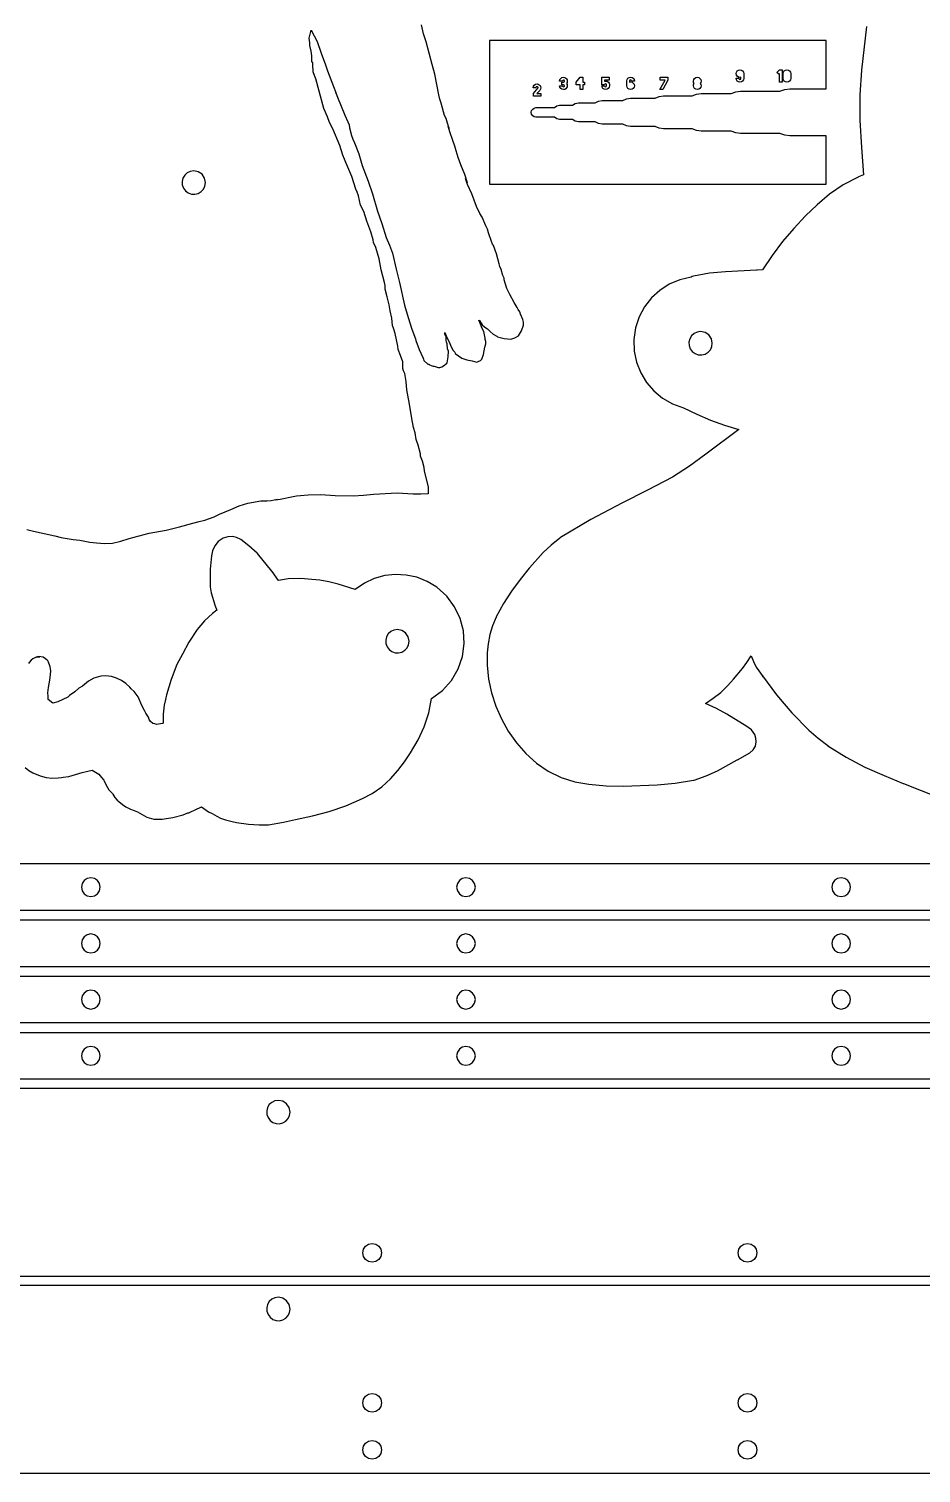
# Model space of a CAD drawing. Extents: x -104 to 747, y 152 to 800.
# Drawn here: x 368.5 to 558.8, y 151.7 to 459.8 of the extents above; entities that cross this region are included whole.
import ezdxf

# ---------------------------------------------------------------- set-up
doc = ezdxf.new("R2010")
doc.units = 0

msp = doc.modelspace()

# ---------------------------------------------------------------- linework, layer by layer
for p, q in [((428.282, 457.78), (428.714, 459.505)), ((428.714, 459.505), (429.971, 457.054)), ((452.691, 458.706), (452.269, 460.639)), ((547.08625, 460.23775), (546.041, 450.925)), ((428.409, 456.786), (428.282, 457.78)), ((428.456, 456.176), (428.409, 456.786)), ((428.7355, 455.022625), (428.456, 456.176)), ((429.971, 457.054), (430.861, 454.544)), ((453.204, 457.011), (452.691, 458.706)), ((454.504, 452.159), (453.204, 457.011)), ((466.741, 457.241), (466.741, 436.991)), ((538.491, 457.241), (466.741, 457.241)), ((538.491, 446.949), (538.491, 457.241)), ((428.88, 454.029), (428.7355, 455.022625)), ((428.878, 452.767), (428.88, 454.029)), ((430.861, 454.544), (431.79, 452.065)), ((429.038, 452.476), (428.878, 452.767)), ((429.084, 452.111), (429.038, 452.476)), ((429.173, 450.596), (429.084, 452.111)), ((429.459125, 449.841875), (429.173, 450.596)), ((429.68, 449.066), (429.459125, 449.841875)), ((431.79, 452.065), (432.189, 450.805)), ((432.189, 450.805), (433.511, 447.476)), ((455.097, 450.064), (454.504, 452.159)), ((455.484375, 447.87575), (455.097, 450.064)), ((519.326, 450.222), (519.389, 450.536)), ((519.326, 450.218), (519.326, 450.222)), ((519.389, 449.904), (519.326, 450.218)), ((519.389, 450.536), (519.562, 450.793)), ((519.562, 449.646), (519.389, 449.904)), ((519.562, 450.793), (519.82, 450.97)), ((519.82, 450.97), (520.137, 451.033)), ((520.137, 451.033), (520.447, 450.969)), ((520.137, 451.033), (520.137, 451.033)), ((520.447, 450.969), (520.705, 450.8)), ((520.705, 450.8), (520.881, 450.55)), ((520.881, 450.55), (520.948, 450.246)), ((520.948, 450.246), (520.948, 449.167)), ((528.021, 450.482), (528.536, 451.022)), ((528.441, 450.063), (528.021, 450.482)), ((528.536, 450.162), (528.441, 450.063)), ((528.536, 451.022), (529.129, 451.022)), ((528.536, 451.022), (528.536, 451.022)), ((528.536, 448.397), (528.536, 450.162)), ((529.129, 451.022), (529.129, 448.397)), ((529.337, 450.213), (529.401, 450.527)), ((529.337, 449.165), (529.337, 450.213)), ((529.401, 450.527), (529.574, 450.784)), ((529.574, 450.784), (529.831, 450.957)), ((529.831, 450.957), (530.149, 451.02)), ((530.149, 451.022), (530.459, 450.959)), ((530.149, 451.02), (530.149, 451.022)), ((530.459, 450.959), (530.717, 450.786)), ((530.717, 450.786), (530.89, 450.528)), ((530.89, 450.528), (530.953, 450.214)), ((530.953, 450.214), (530.953, 450.21)), ((530.953, 450.21), (530.953, 450.165)), ((530.953, 450.165), (530.956, 450.125)), ((530.956, 450.125), (530.956, 449.29)), ((546.041, 450.925), (545.71375, 445.65625)), ((431.422, 442.787), (429.68, 449.066)), ((433.511, 447.476), (433.981438, 446.159328)), ((455.904, 445.692), (455.484375, 447.87575)), ((476.056, 447.205), (476.12, 447.518)), ((476.649, 447.205), (476.056, 447.205)), ((476.095, 445.984), (477.054, 447.092)), ((476.12, 447.518), (476.292, 447.776)), ((476.292, 447.776), (476.553, 447.953)), ((476.553, 447.953), (476.867, 448.016)), ((476.712, 447.36), (476.649, 447.205)), ((476.867, 447.423), (476.712, 447.36)), ((477.442, 446.64), (476.856, 445.984)), ((476.867, 448.016), (477.128, 447.974)), ((476.998, 447.377), (476.867, 447.423)), ((477.079, 447.268), (476.998, 447.377)), ((477.054, 447.092), (477.086, 447.205)), ((477.086, 447.205), (477.079, 447.268)), ((477.128, 447.974), (477.354, 447.854)), ((477.354, 447.854), (477.53, 447.674)), ((477.615, 446.898), (477.442, 446.64)), ((477.53, 447.674), (477.643, 447.445)), ((477.679, 447.205), (477.615, 446.898)), ((477.643, 447.445), (477.679, 447.205)), ((481.695, 448.623), (481.759, 448.937)), ((482.288, 448.623), (481.695, 448.623)), ((481.759, 447.307), (481.695, 447.625)), ((481.695, 447.625), (482.288, 447.625)), ((481.759, 448.937), (481.931, 449.194)), ((481.931, 447.046), (481.759, 447.307)), ((481.931, 449.194), (482.188, 449.371)), ((482.188, 446.873), (481.931, 447.046)), ((482.133, 447.826), (482.133, 448.418)), ((482.133, 448.418), (482.507, 448.418)), ((482.507, 447.826), (482.133, 447.826)), ((482.188, 449.371), (482.507, 449.434)), ((482.507, 446.81), (482.188, 446.873)), ((482.351, 448.778), (482.288, 448.623)), ((482.288, 447.625), (482.351, 447.466)), ((482.507, 448.842), (482.351, 448.778)), ((482.351, 447.466), (482.507, 447.402)), ((482.507, 449.434), (482.768, 449.392)), ((482.637, 448.795), (482.507, 448.842)), ((482.507, 448.418), (482.662, 448.475)), ((482.662, 447.769), (482.507, 447.826)), ((482.507, 447.402), (482.637, 447.445)), ((482.768, 446.852), (482.507, 446.81)), ((482.715, 448.686), (482.637, 448.795)), ((482.637, 447.445), (482.715, 447.557)), ((482.662, 448.475), (482.725, 448.623)), ((482.725, 447.621), (482.662, 447.769)), ((482.725, 448.623), (482.715, 448.686)), ((482.715, 447.557), (482.725, 447.621)), ((482.768, 449.392), (482.993, 449.272)), ((482.993, 446.968), (482.768, 446.852)), ((482.993, 449.272), (483.169, 449.092)), ((483.169, 447.152), (482.993, 446.968)), ((483.268, 448.351), (483.138, 448.122)), ((483.138, 448.122), (483.268, 447.893)), ((483.169, 449.092), (483.283, 448.863)), ((483.283, 447.381), (483.169, 447.152)), ((483.318, 448.623), (483.268, 448.351)), ((483.268, 447.893), (483.318, 447.625)), ((483.283, 448.863), (483.318, 448.623)), ((483.318, 447.625), (483.283, 447.381)), ((485.209, 448.418), (486.073, 449.427)), ((485.209, 447.826), (485.209, 448.418)), ((486.073, 447.826), (485.209, 447.826)), ((486.073, 449.434), (486.665, 449.434)), ((486.073, 449.427), (486.073, 449.434)), ((486.073, 449.434), (486.073, 449.434)), ((486.073, 446.81), (486.073, 447.826)), ((486.665, 446.81), (486.073, 446.81)), ((486.665, 449.434), (486.665, 448.418)), ((486.665, 448.418), (486.983, 448.418)), ((486.983, 447.826), (486.665, 447.826)), ((486.665, 447.826), (486.665, 446.81)), ((486.983, 448.418), (486.983, 447.826)), ((490.664, 448.835), (490.665, 449.428)), ((490.669, 448.835), (490.664, 448.835)), ((490.665, 449.428), (492.242, 449.428)), ((490.669, 447.823), (490.669, 448.835)), ((491.262, 447.823), (490.669, 447.823)), ((490.733, 447.304), (490.669, 447.622)), ((490.669, 447.622), (491.262, 447.622)), ((490.905, 447.043), (490.733, 447.304)), ((491.162, 446.87), (490.905, 447.043)), ((491.48, 446.807), (491.162, 446.87)), ((492.242, 448.836), (491.262, 448.836)), ((491.262, 448.836), (491.262, 448.606)), ((491.262, 448.606), (491.367, 448.627)), ((491.325, 447.979), (491.262, 447.823)), ((491.262, 447.622), (491.325, 447.463)), ((491.48, 448.042), (491.325, 447.979)), ((491.325, 447.463), (491.48, 447.399)), ((491.367, 448.627), (491.48, 448.634)), ((491.48, 448.634), (491.822, 448.571)), ((491.649, 447.975), (491.48, 448.042)), ((491.48, 447.399), (491.642, 447.463)), ((491.794, 446.87), (491.48, 446.807)), ((491.642, 447.463), (491.712, 447.622)), ((491.712, 447.823), (491.649, 447.975)), ((491.712, 447.622), (491.712, 447.823)), ((492.052, 447.043), (491.794, 446.87)), ((491.822, 448.571), (492.077, 448.411)), ((492.228, 447.304), (492.052, 447.043)), ((492.077, 448.411), (492.235, 448.186)), ((492.292, 447.622), (492.228, 447.304)), ((492.235, 448.186), (492.292, 447.932)), ((492.242, 449.428), (492.242, 448.836)), ((492.292, 447.932), (492.292, 447.932)), ((492.292, 447.932), (492.292, 447.833)), ((492.292, 447.833), (492.292, 447.823)), ((492.292, 447.823), (492.292, 447.622)), ((495.992, 448.671), (496.059, 448.965)), ((495.992, 447.593), (495.992, 448.671)), ((496.056, 447.286), (495.992, 447.593)), ((496.232, 447.035), (496.056, 447.286)), ((496.059, 448.965), (496.235, 449.212)), ((496.493, 446.865), (496.232, 447.035)), ((496.235, 449.212), (496.496, 449.381)), ((496.807, 446.806), (496.493, 446.865)), ((496.496, 449.381), (496.807, 449.445)), ((496.59, 448.63), (496.585, 448.63)), ((496.585, 448.63), (496.585, 448.397)), ((496.585, 448.397), (496.807, 448.429)), ((496.653, 448.786), (496.59, 448.63)), ((496.808, 448.853), (496.653, 448.786)), ((496.807, 449.445), (497.121, 449.381)), ((496.807, 449.445), (496.807, 449.445)), ((496.807, 448.429), (497.121, 448.366)), ((497.121, 446.869), (496.807, 446.806)), ((496.963, 448.786), (496.808, 448.853)), ((497.026, 448.63), (496.963, 448.786)), ((497.618, 448.63), (497.026, 448.63)), ((497.121, 449.381), (497.379, 449.205)), ((497.121, 448.366), (497.379, 448.193)), ((497.379, 447.042), (497.121, 446.869)), ((497.379, 449.205), (497.555, 448.947)), ((497.379, 448.193), (497.551, 447.935)), ((497.551, 447.3), (497.379, 447.042)), ((497.551, 447.935), (497.618, 447.621)), ((497.618, 447.617), (497.551, 447.3)), ((497.555, 448.947), (497.618, 448.63)), ((497.618, 447.621), (497.618, 447.617)), ((503.069, 446.81), (504.164, 448.842)), ((503.662, 446.81), (503.069, 446.81)), ((503.09, 449.434), (504.481, 449.434)), ((503.09, 448.842), (503.09, 449.434)), ((503.09, 449.434), (503.09, 449.434)), ((504.164, 448.842), (503.09, 448.842)), ((504.76, 448.842), (503.662, 446.81)), ((504.481, 449.434), (504.516, 449.434)), ((504.516, 449.434), (504.76, 449.434)), ((504.76, 449.434), (504.76, 448.842)), ((510.213, 448.627), (510.277, 448.94)), ((510.213, 448.622), (510.213, 448.627)), ((510.263, 448.347), (510.213, 448.622)), ((510.213, 447.62), (510.263, 447.892)), ((510.213, 447.616), (510.213, 447.62)), ((510.277, 447.302), (510.213, 447.616)), ((510.397, 448.122), (510.263, 448.347)), ((510.263, 447.892), (510.397, 448.122)), ((510.277, 448.94), (510.453, 449.198)), ((510.453, 447.045), (510.277, 447.302)), ((510.453, 449.198), (510.711, 449.371)), ((510.711, 446.871), (510.453, 447.045)), ((510.711, 449.371), (511.024, 449.434)), ((511.024, 446.808), (510.711, 446.871)), ((511.024, 449.434), (511.339, 449.371)), ((511.339, 446.871), (511.024, 446.808)), ((511.339, 449.371), (511.596, 449.198)), ((511.596, 447.045), (511.339, 446.871)), ((511.596, 449.198), (511.769, 448.94)), ((511.769, 447.302), (511.596, 447.045)), ((511.787, 448.347), (511.653, 448.122)), ((511.653, 448.122), (511.787, 447.892)), ((511.769, 448.94), (511.836, 448.627)), ((511.836, 447.616), (511.769, 447.302)), ((511.836, 448.622), (511.787, 448.347)), ((511.787, 447.892), (511.836, 447.62)), ((511.836, 448.627), (511.836, 448.622)), ((511.836, 447.62), (511.836, 447.616)), ((519.389, 448.891), (519.326, 449.209)), ((519.326, 449.209), (519.918, 449.209)), ((519.562, 448.63), (519.389, 448.891)), ((519.82, 449.474), (519.562, 449.646)), ((519.82, 448.457), (519.562, 448.63)), ((520.137, 449.41), (519.82, 449.474)), ((520.137, 448.394), (519.82, 448.457)), ((519.918, 449.209), (519.982, 449.05)), ((519.982, 449.05), (520.137, 448.986)), ((520.355, 449.441), (520.137, 449.41)), ((520.137, 448.986), (520.292, 449.05)), ((520.447, 448.457), (520.137, 448.394)), ((520.292, 449.05), (520.355, 449.209)), ((520.355, 449.209), (520.355, 449.441)), ((520.705, 448.627), (520.447, 448.457)), ((520.881, 448.874), (520.705, 448.627)), ((520.948, 449.167), (520.881, 448.874)), ((529.129, 448.397), (528.536, 448.397)), ((528.619, 446.449), (529.671875, 446.820875)), ((529.401, 448.876), (529.337, 449.165)), ((529.577, 448.629), (529.401, 448.876)), ((529.838, 448.459), (529.577, 448.629)), ((529.671875, 446.820875), (530.781, 446.949)), ((530.149, 448.396), (529.838, 448.459)), ((530.459, 448.459), (530.149, 448.396)), ((530.717, 448.632), (530.459, 448.459)), ((530.89, 448.886), (530.717, 448.632)), ((530.781, 446.949), (538.491, 446.949)), ((530.953, 449.2), (530.89, 448.886)), ((530.956, 449.29), (530.953, 449.25)), ((530.953, 449.25), (530.953, 449.209)), ((530.953, 449.209), (530.953, 449.204)), ((530.953, 449.204), (530.956, 449.2)), ((530.956, 449.2), (530.953, 449.2)), ((433.98575, 446.064125), (433.951437, 446.094359)), ((433.951437, 446.094359), (434.306, 445.154)), ((433.981438, 446.159328), (433.98575, 446.064125)), ((434.306, 445.154), (435.868, 441.381)), ((456.182, 444.769), (455.904, 445.692)), ((456.448, 443.929), (456.182, 444.769)), ((457.165, 441.301), (456.448, 443.929)), ((476.095, 445.391), (476.095, 445.984)), ((477.671, 445.391), (476.095, 445.391)), ((476.856, 445.984), (477.671, 445.984)), ((477.671, 445.984), (477.671, 445.391)), ((484.411, 443.449), (485.022625, 443.81875)), ((485.022625, 443.81875), (485.725, 443.95)), ((485.725, 443.95), (489.259, 443.95)), ((489.259, 443.95), (489.9665, 444.32025)), ((489.9665, 444.32025), (490.755, 444.449)), ((490.755, 444.449), (495.14, 444.449)), ((495.14, 444.449), (495.92575, 444.81975)), ((495.92575, 444.81975), (496.785, 444.949)), ((496.785, 444.949), (502.032, 444.949)), ((502.032, 444.949), (502.88925, 445.319375)), ((502.88925, 445.319375), (503.814, 445.449)), ((503.814, 445.449), (509.923, 445.449)), ((509.923, 445.449), (510.852, 445.8205)), ((510.852, 445.8205), (511.844, 445.949)), ((511.844, 445.949), (518.283, 445.949)), ((518.283, 445.949), (519.224375, 446.308125)), ((519.224375, 446.308125), (520.222, 446.449)), ((520.222, 446.449), (528.619, 446.449)), ((545.71375, 445.65625), (545.724, 440.311)), ((432.219, 441.006), (431.422, 442.787)), ((432.606, 439.813), (432.219, 441.006)), ((435.868, 441.381), (436.546, 439.953)), ((457.476125, 440.615), (457.165, 441.301)), ((457.791, 439.647), (457.476125, 440.615)), ((475.647, 441.949), (475.725625, 442.338125)), ((475.725625, 441.559875), (475.647, 441.949)), ((475.725625, 442.338125), (475.94, 442.656)), ((475.94, 441.242), (475.725625, 441.559875)), ((475.94, 442.656), (476.257875, 442.870375)), ((476.257875, 441.027625), (475.94, 441.242)), ((476.257875, 442.870375), (476.647, 442.949)), ((476.647, 440.949), (476.257875, 441.027625)), ((476.647, 442.949), (480.593, 442.949)), ((480.595, 440.949), (476.647, 440.949)), ((480.593, 442.949), (481.08175, 443.312625)), ((481.08275, 440.58625), (480.595, 440.949)), ((481.08175, 443.312625), (481.695, 443.449)), ((481.695, 440.45), (481.08275, 440.58625)), ((481.695, 443.449), (484.411, 443.449)), ((433.305, 438.433), (432.606, 439.813)), ((434.831, 434.909), (433.305, 438.433)), ((436.546, 439.953), (436.786625, 439.28125)), ((436.786625, 439.28125), (436.869, 438.65)), ((436.869, 438.65), (437.314, 437.027)), ((458.118344, 438.471453), (457.791, 439.647)), ((458.293, 437.807), (457.919531, 438.999984)), ((457.919531, 438.999984), (458.01125, 438.738625)), ((458.01125, 438.738625), (458.118344, 438.471453)), ((458.887, 435.975), (458.293, 437.807)), ((484.411, 440.45), (481.695, 440.45)), ((485.022625, 440.08075), (484.411, 440.45)), ((485.725, 439.95), (485.022625, 440.08075)), ((489.259, 439.95), (485.725, 439.95)), ((489.9665, 439.5785), (489.259, 439.95)), ((490.755, 439.45), (489.9665, 439.5785)), ((495.14, 439.45), (490.755, 439.45)), ((495.92575, 439.07925), (495.14, 439.45)), ((496.785, 438.95), (495.92575, 439.07925)), ((502.032, 438.95), (496.785, 438.95)), ((502.88925, 438.58), (502.032, 438.95)), ((503.814, 438.45), (502.88925, 438.58)), ((509.923, 438.45), (503.814, 438.45)), ((510.852, 438.07925), (509.923, 438.45)), ((511.844, 437.95), (510.852, 438.07925)), ((518.282, 437.95), (511.844, 437.95)), ((519.223875, 437.5905), (518.282, 437.95)), ((520.222, 437.45), (519.223875, 437.5905)), ((528.619, 437.45), (520.222, 437.45)), ((529.671875, 437.078), (528.619, 437.45)), ((545.724, 440.311), (545.724, 440.307)), ((545.724, 440.307), (546.03975, 434.429875)), ((435.443, 432.829), (434.831, 434.909)), ((437.314, 437.027), (437.606875, 436.246)), ((437.606875, 436.246), (437.983, 435.468)), ((437.983, 435.468), (438.867625, 433.068625)), ((459.378, 434.725), (458.887, 435.975)), ((459.596, 433.741), (459.378, 434.725)), ((466.741, 436.991), (466.741, 426.657)), ((530.781, 436.949), (529.671875, 437.078)), ((530.787, 436.949), (530.781, 436.949)), ((538.491, 436.949), (530.787, 436.949)), ((538.491, 426.657), (538.491, 436.949)), ((546.03975, 434.429875), (546.495, 428.6)), ((435.837, 431.98), (435.443, 432.829)), ((436.09, 431.224), (435.837, 431.98)), ((438.867625, 433.068625), (439.612, 430.625)), ((460.073, 432.295), (459.596, 433.741)), ((460.634, 430.761), (460.073, 432.295)), ((401.753875, 428.564125), (401.372, 427.929)), ((402.2925, 429.05075), (401.753875, 428.564125)), ((402.948125, 429.36225), (402.2925, 429.05075)), ((403.681, 429.472), (402.948125, 429.36225)), ((404.63775, 429.281875), (403.681, 429.472)), ((405.449, 428.74), (404.63775, 429.281875)), ((405.990875, 427.92875), (405.449, 428.74)), ((437.367, 428.275), (436.09, 431.224)), ((438.244, 425.586), (437.367, 428.275)), ((439.612, 430.625), (440.876, 427.251)), ((461.503, 428.696), (460.634, 430.761)), ((462.049531, 426.942281), (461.503, 428.696)), ((545.332, 428.152), (542.131125, 426.470312)), ((545.377, 428.173), (545.332, 428.152)), ((546.495, 428.6), (545.377, 428.173)), ((401.372, 427.929), (401.192875, 427.209734)), ((401.192875, 427.209734), (401.22975, 426.484375)), ((401.22975, 426.484375), (401.47325, 425.800078)), ((401.47325, 425.800078), (401.914, 425.204)), ((401.914, 425.204), (402.509922, 424.763406)), ((405.273125, 425.044453), (405.75975, 425.583125)), ((405.75975, 425.583125), (406.07125, 426.238984)), ((406.181, 426.972), (405.990875, 427.92875)), ((406.07125, 426.238984), (406.181, 426.972)), ((438.449734, 425.089313), (438.244, 425.586)), ((438.454375, 425.17575), (438.449734, 425.089313)), ((438.775, 424.137), (438.454375, 425.17575)), ((440.876, 427.251), (441.772, 424.577)), ((462.038, 426.573), (461.616344, 427.874469)), ((461.616344, 427.874469), (461.85375, 427.333)), ((461.85375, 427.333), (462.000637, 426.994191)), ((462.000637, 426.994191), (462.049531, 426.942281)), ((462.981, 424.536), (462.038, 426.573)), ((466.741, 426.657), (538.491, 426.657)), ((542.131125, 426.470312), (539.2205, 424.4665)), ((402.509922, 424.763406), (403.193875, 424.52025)), ((403.193875, 424.52025), (403.918891, 424.483719)), ((403.918891, 424.483719), (404.638, 424.663)), ((404.638, 424.663), (405.273125, 425.044453)), ((439.267, 422.165), (438.775, 424.137)), ((439.969, 420.801), (439.267, 422.165)), ((441.772, 424.577), (442.831, 420.89)), ((463.967, 421.839), (462.981, 424.536)), ((536.560375, 422.240687), (534.111, 419.893)), ((539.2205, 424.4665), (536.560375, 422.240687)), ((440.565, 418.756), (439.969, 420.801)), ((442.831, 420.89), (443.803, 418.26)), ((464.661, 420.377), (463.967, 421.839)), ((465.149, 419.587), (464.661, 420.377)), ((465.943, 417.74), (465.149, 419.587)), ((534.1, 419.882), (531.587984, 417.194719)), ((534.111, 419.893), (534.1, 419.882)), ((441.455, 416.493), (440.565, 418.756)), ((441.912, 414.786), (441.455, 416.493)), ((443.803, 418.26), (444.728, 415.239)), ((466.309, 417.024), (465.943, 417.74)), ((466.51, 416.288), (466.309, 417.024)), ((467.172, 414.386), (466.51, 416.288)), ((531.587984, 417.194719), (529.210125, 414.37975)), ((442.015, 414.204), (441.912, 414.786)), ((442.5, 413.119), (442.015, 414.204)), ((443.213, 410.687), (442.5, 413.119)), ((444.728, 415.239), (445.4125, 413.59925)), ((445.4125, 413.59925), (446.052, 411.943)), ((467.388, 413.861), (467.172, 414.386)), ((467.584, 413.552), (467.388, 413.861)), ((468.216, 411.75), (467.584, 413.552)), ((529.210125, 414.37975), (526.988453, 411.434656)), ((443.662, 408.375), (443.213, 410.687)), ((446.052, 411.943), (446.82, 408.524)), ((468.827, 409.654), (468.216, 411.75)), ((526.988453, 411.434656), (524.945, 408.357)), ((444.372, 405.632), (443.662, 408.375)), ((446.82, 408.524), (447.575, 405.664)), ((468.947, 409.055), (468.827, 409.654)), ((469.212, 408.445), (468.947, 409.055)), ((469.572, 407.156), (469.212, 408.445)), ((469.857, 406.577), (469.572, 407.156)), ((509.735, 406.827), (507.295996, 406.259174)), ((509.941, 406.92), (509.735, 406.827)), ((510.216, 407.002), (509.941, 406.92)), ((513.673906, 407.634672), (510.216, 407.002)), ((517.08175, 407.970625), (513.673906, 407.634672)), ((523.658, 408.271), (517.08175, 407.970625)), ((523.787, 408.274), (523.658, 408.271)), ((524.945, 408.357), (523.787, 408.274)), ((444.46575, 404.987625), (444.372, 405.632)), ((444.525, 404.26), (444.46575, 404.987625)), ((444.91975, 402.58825), (444.525, 404.26)), ((447.575, 405.664), (448.621, 400.813)), ((469.888, 406.247), (469.857, 406.577)), ((470.426, 404.403), (469.888, 406.247)), ((471.078, 403.108), (470.426, 404.403)), ((503.015832, 403.98685), (501.24775, 402.361875)), ((505.044094, 405.299203), (503.015832, 403.98685)), ((507.295996, 406.259174), (505.044094, 405.299203)), ((445.373, 400.933), (444.91975, 402.58825)), ((445.551, 399.641), (445.373, 400.933)), ((448.621, 400.813), (449.394, 398.198)), ((472.024, 401.365), (471.078, 403.108)), ((472.658, 400.318), (472.024, 401.365)), ((499.776387, 400.464041), (498.638281, 398.333109)), ((501.24775, 402.361875), (499.776387, 400.464041)), ((445.906, 398.024), (445.551, 399.641)), ((446.086, 396.518), (445.906, 398.024)), ((449.394, 398.198), (450.158, 395.714)), ((464.642, 397.137), (464.429, 397.652)), ((464.429, 397.652), (464.616, 397.533)), ((464.616, 397.533), (465.205, 396.62)), ((472.828, 399.912), (472.658, 400.318)), ((473.174, 399.411), (472.828, 399.912)), ((473.357, 398.922), (473.174, 399.411)), ((473.851875, 397.790125), (473.357, 398.922)), ((473.985172, 397.210734), (473.851875, 397.790125)), ((498.638281, 398.333109), (497.869973, 396.008842)), ((446.372, 395.693), (446.086, 396.518)), ((446.615, 394.789), (446.372, 395.693)), ((447.218, 392.088), (446.615, 394.789)), ((450.158, 395.714), (450.973, 393.669)), ((457.225, 394.667), (457.195, 395.013)), ((457.195, 395.013), (457.24, 394.878)), ((457.381875, 394.44675), (457.225, 394.667)), ((457.24, 394.878), (457.45875, 394.483625)), ((457.463, 394.189), (457.381875, 394.44675)), ((457.45875, 394.483625), (457.598, 394.048)), ((465.183, 395.818), (464.642, 397.137)), ((465.538, 395.201), (465.183, 395.818)), ((465.205, 396.62), (465.739125, 396.148875)), ((465.732, 394.121), (465.538, 395.201)), ((465.739125, 396.148875), (466.343, 395.749)), ((466.343, 395.749), (466.901375, 395.20325)), ((466.901375, 395.20325), (467.522, 394.677)), ((467.522, 394.677), (468.272, 394.229)), ((472.13275, 393.843625), (472.887, 394.281)), ((472.887, 394.281), (473.533625, 395.36125)), ((473.533625, 395.36125), (473.95, 396.581)), ((473.95, 396.581), (473.985172, 397.210734)), ((497.869973, 396.008842), (497.508, 393.531)), ((509.814891, 394.304125), (509.433, 393.669)), ((510.353625, 394.79075), (509.814891, 394.304125)), ((511.009547, 395.10225), (510.353625, 394.79075)), ((511.743, 395.212), (511.009547, 395.10225)), ((512.699625, 395.021875), (511.743, 395.212)), ((513.51, 394.48), (512.699625, 395.021875)), ((514.052375, 393.66875), (513.51, 394.48)), ((447.276, 391.395), (447.218, 392.088)), ((447.757, 390.073), (447.276, 391.395)), ((450.973, 393.669), (451.036, 393.288)), ((451.036, 393.288), (451.742, 391.3685)), ((451.742, 391.3685), (452.598, 389.515)), ((457.495, 393.383), (457.463, 394.189)), ((457.553625, 392.951375), (457.495, 393.383)), ((457.688, 392.549), (457.553625, 392.951375)), ((457.598, 394.048), (458.201, 392.839)), ((457.758, 391.527), (457.688, 392.549)), ((457.975, 391.003), (457.758, 391.527)), ((458.201, 392.839), (458.473, 392.081)), ((458.473, 392.081), (458.972, 391.175)), ((465.449, 390.287), (465.712, 391.875)), ((465.712, 391.875), (465.93, 392.614)), ((465.833, 393.769), (465.732, 394.121)), ((465.813, 393.491), (465.833, 393.769)), ((465.9255, 393.1095), (465.813, 393.491)), ((465.93, 392.614), (465.9255, 393.1095)), ((468.272, 394.229), (468.423, 394.053)), ((468.423, 394.053), (469.83475, 393.6925)), ((469.83475, 393.6925), (471.287, 393.596)), ((471.287, 393.596), (472.13275, 393.843625)), ((497.508, 393.531), (497.588436, 391.034627)), ((509.433, 393.669), (509.253875, 392.949734)), ((509.253875, 392.949734), (509.29075, 392.224375)), ((509.29075, 392.224375), (509.53425, 391.540078)), ((509.53425, 391.540078), (509.975, 390.944)), ((513.334281, 390.784031), (513.82125, 391.323)), ((513.82125, 391.323), (514.133094, 391.978969)), ((514.243, 392.712), (514.052375, 393.66875)), ((514.133094, 391.978969), (514.243, 392.712)), ((448.247, 388.748), (447.757, 390.073)), ((448.253, 387.353), (448.247, 388.748)), ((452.598, 389.515), (452.674, 389.312)), ((452.674, 389.312), (452.745, 389.028)), ((452.745, 389.028), (453.616, 388.242)), ((453.616, 388.242), (453.814, 388.21)), ((453.814, 388.21), (453.934, 388.103)), ((457.175, 388.06), (457.701, 388.53)), ((457.701, 388.53), (457.93775, 389.77325)), ((457.93775, 389.77325), (457.975, 391.003)), ((458.972, 391.175), (459.31, 390.822)), ((459.31, 390.822), (459.432, 390.501)), ((459.432, 390.501), (460.126, 390.024)), ((460.126, 390.024), (460.854, 389.511)), ((460.854, 389.511), (461.92025, 389.181875)), ((461.92025, 389.181875), (463.018, 388.957)), ((463.018, 388.957), (464.019, 388.687)), ((464.019, 388.687), (464.353, 388.777)), ((464.353, 388.777), (464.816469, 388.990297)), ((464.816469, 388.990297), (465.13125, 389.338875)), ((465.13125, 389.338875), (465.449, 390.287)), ((497.588436, 391.034627), (498.087734, 388.644391)), ((498.087734, 388.644391), (498.974385, 386.403615)), ((509.975, 390.944), (510.570922, 390.50325)), ((510.570922, 390.50325), (511.254875, 390.25975)), ((511.254875, 390.25975), (511.979891, 390.222875)), ((511.979891, 390.222875), (512.699, 390.402)), ((512.699, 390.402), (513.334281, 390.784031)), ((448.43275, 386.808125), (448.253, 387.353)), ((448.665, 386.273), (448.43275, 386.808125)), ((448.962625, 384.546625), (448.665, 386.273)), ((453.934, 388.103), (454.517, 387.863)), ((454.517, 387.863), (454.717, 387.848)), ((454.717, 387.848), (454.951, 387.814)), ((454.951, 387.814), (455.762125, 387.541125)), ((455.762125, 387.541125), (456.123953, 387.524734)), ((456.123953, 387.524734), (456.565, 387.695)), ((456.565, 387.695), (457.175, 388.06)), ((498.974385, 386.403615), (500.216875, 384.355625)), ((449.138, 382.794), (448.962625, 384.546625)), ((449.674, 379.687), (449.138, 382.794)), ((500.216875, 384.355625), (501.783693, 382.543744)), ((501.783693, 382.543744), (503.643328, 381.011297)), ((450.143, 376.651), (449.674, 379.687)), ((503.643328, 381.011297), (505.764268, 379.801607)), ((505.764268, 379.801607), (508.115, 378.958)), ((508.115, 378.958), (510.949531, 377.565422)), ((450.566, 374.734), (450.143, 376.651)), ((510.949531, 377.565422), (513.85625, 376.319375)), ((513.85625, 376.319375), (516.830094, 375.229891)), ((450.903, 373.626), (450.566, 374.734)), ((451.124, 372.167), (450.903, 373.626)), ((519.866, 374.307), (512.857625, 369.032125)), ((516.830094, 375.229891), (519.866, 374.307)), ((451.546, 370.971), (451.124, 372.167)), ((451.991, 369.101), (451.546, 370.971)), ((452.047, 368.622), (451.991, 369.101)), ((452.44, 367.526), (452.047, 368.622)), ((452.799, 366.22), (452.44, 367.526)), ((512.857625, 369.032125), (509.349641, 366.511734)), ((452.905, 365.442), (452.799, 366.22)), ((453.524, 362.952), (452.905, 365.442)), ((505.784, 364.154), (500.426125, 361.38425)), ((509.349641, 366.511734), (505.784, 364.154)), ((426.475, 360.208), (428.055, 360.387)), ((428.055, 360.387), (430.793, 360.431)), ((430.793, 360.431), (433.858, 360.237)), ((439.84625, 360.322875), (441.99, 360.54)), ((441.99, 360.54), (447.041, 360.823)), ((447.041, 360.823), (450.452, 360.621)), ((450.452, 360.621), (452.109, 360.597)), ((452.109, 360.597), (453.662, 360.647)), ((453.762, 361.983), (453.524, 362.952)), ((453.662, 360.647), (453.751, 360.623)), ((453.751, 360.623), (453.762, 360.999)), ((453.762, 360.999), (453.762, 361.983)), ((500.426125, 361.38425), (494.925, 358.613)), ((411.568, 357.257), (413.37, 358.01)), ((413.37, 358.01), (415.238, 358.577)), ((415.238, 358.577), (418.007, 359.062)), ((418.007, 359.062), (419.231, 359.103)), ((419.231, 359.103), (420.16425, 359.172125)), ((420.16425, 359.172125), (420.814, 359.314)), ((420.814, 359.314), (421.511906, 359.396703)), ((421.180469, 359.300359), (422.082, 359.45)), ((421.31225, 359.337375), (421.180469, 359.300359)), ((421.511906, 359.396703), (421.31225, 359.337375)), ((422.082, 359.45), (424.856, 360)), ((424.856, 360), (425.616, 360.173)), ((425.616, 360.173), (426.475, 360.208)), ((433.858, 360.237), (437.698, 360.168)), ((437.698, 360.168), (439.84625, 360.322875)), ((494.925, 358.613), (488.318875, 355.08525)), ((400.63, 353.5425), (403.46, 354.313)), ((403.46, 354.313), (404.817, 354.672)), ((404.817, 354.672), (406.058, 354.941)), ((406.058, 354.941), (408.024, 355.649)), ((408.024, 355.649), (409.182, 356.285)), ((409.182, 356.285), (411.568, 357.257)), ((488.318875, 355.08525), (481.859, 351.259)), ((368.098, 352.985), (369.495, 352.653)), ((369.495, 352.653), (374.049, 351.644)), ((374.049, 351.644), (375.391, 351.299)), ((375.391, 351.299), (378, 350.844)), ((389.936, 351.079), (394.21, 352.207)), ((394.21, 352.207), (397.776, 352.862)), ((397.776, 352.862), (400.63, 353.5425)), ((410.975531, 351.450688), (409.972, 351.111)), ((411.9365, 351.49075), (410.975531, 351.450688)), ((412.822469, 351.290437), (411.9365, 351.49075)), ((413.601, 350.909), (412.822469, 351.290437)), ((481.722, 351.167), (479.861656, 349.665094)), ((481.859, 351.259), (481.722, 351.167)), ((378, 350.844), (379.375, 350.71)), ((379.375, 350.71), (381.511, 350.273)), ((381.511, 350.273), (382.961, 350.166)), ((382.961, 350.166), (384.651125, 350.009125)), ((384.651125, 350.009125), (386.342, 350.048)), ((386.342, 350.048), (388.154, 350.497875)), ((388.154, 350.497875), (389.936, 351.079)), ((407.652672, 348.456703), (407.433, 347.334)), ((408.141875, 349.507875), (407.652672, 348.456703)), ((408.911391, 350.416359), (408.141875, 349.507875)), ((409.972, 351.111), (408.911391, 350.416359)), ((413.687, 350.852), (413.601, 350.909)), ((415.45625, 349.5285), (413.687, 350.852)), ((417.176, 347.926), (415.45625, 349.5285)), ((478.19575, 348.06325), (475.25, 344.793)), ((479.861656, 349.665094), (478.19575, 348.06325)), ((407.433, 347.334), (407.20475, 344.520125)), ((417.251, 347.842), (417.176, 347.926)), ((420.346, 344.121), (417.251, 347.842)), ((407.20475, 344.520125), (407.164, 341.857)), ((420.424, 344.019), (420.346, 344.121)), ((421.775, 342.109), (420.424, 344.019)), ((423.826, 342.451), (421.775, 342.109)), ((426.50375, 342.50225), (423.826, 342.451)), ((428.832, 342.312), (426.50375, 342.50225)), ((430.554, 342.174), (428.832, 342.312)), ((432.505844, 341.830547), (430.554, 342.174)), ((442.177469, 342.515453), (440.05498, 341.527033)), ((444.405285, 343.136865), (442.177469, 342.515453)), ((446.69125, 343.389875), (444.405285, 343.136865)), ((448.988184, 343.273088), (446.69125, 343.389875)), ((451.248906, 342.785109), (448.988184, 343.273088)), ((453.426238, 341.924545), (451.248906, 342.785109)), ((455.473, 340.69), (453.426238, 341.924545)), ((473.263234, 342.347078), (471.403625, 339.819125)), ((475.227, 344.766), (473.263234, 342.347078)), ((475.25, 344.793), (475.227, 344.766)), ((407.164, 341.857), (407.207875, 340.7285)), ((407.207875, 340.7285), (407.41, 339.51)), ((407.41, 339.51), (408.184, 336.894)), ((434.44025, 341.345625), (432.505844, 341.830547)), ((438.085, 340.173), (434.44025, 341.345625)), ((440.05498, 341.527033), (438.085, 340.173)), ((457.628021, 338.766801), (455.473, 340.69)), ((471.403625, 339.819125), (469.688203, 337.169859)), ((408.573, 335.796), (407.653, 335.08)), ((408.184, 336.894), (408.189, 336.879)), ((408.189, 336.879), (408.573, 335.796)), ((459.305609, 336.521594), (457.628021, 338.766801)), ((460.493049, 334.034465), (459.305609, 336.521594)), ((469.688203, 337.169859), (468.157, 334.387)), ((405.9785, 333.4935), (404.382, 331.643)), ((407.653, 335.08), (405.9785, 333.4935)), ((461.177625, 331.3855), (460.493049, 334.034465)), ((468.122, 334.315), (467.380313, 332.464922)), ((468.157, 334.387), (468.122, 334.315)), ((404.382, 331.643), (402.663125, 328.986125)), ((444.785, 330.107), (444.605875, 329.387313)), ((445.166891, 330.742125), (444.785, 330.107)), ((445.705625, 331.22875), (445.166891, 330.742125)), ((446.361547, 331.54025), (445.705625, 331.22875)), ((447.095, 331.65), (446.361547, 331.54025)), ((448.05125, 331.4595), (447.095, 331.65)), ((448.862, 330.918), (448.05125, 331.4595)), ((449.404375, 330.10675), (448.862, 330.918)), ((449.595, 329.15), (449.404375, 330.10675)), ((461.346623, 328.654785), (461.177625, 331.3855)), ((466.819, 330.564875), (466.436187, 328.629391)), ((467.380313, 332.464922), (466.819, 330.564875)), ((402.663125, 328.986125), (401.281, 326.426)), ((444.605875, 329.387313), (444.64275, 328.662)), ((444.64275, 328.662), (444.88625, 327.977938)), ((444.88625, 327.977938), (445.327, 327.382)), ((445.327, 327.382), (445.922922, 326.94125)), ((445.922922, 326.94125), (446.606875, 326.69775)), ((446.606875, 326.69775), (447.331891, 326.660875)), ((447.331891, 326.660875), (448.051, 326.84)), ((448.051, 326.84), (448.686281, 327.222031)), ((448.686281, 327.222031), (449.17325, 327.761)), ((449.17325, 327.761), (449.485094, 328.416969)), ((449.485094, 328.416969), (449.595, 329.15)), ((460.987328, 325.922406), (461.346623, 328.654785)), ((466.23, 326.673), (466.226, 324.057)), ((466.436187, 328.629391), (466.23, 326.673)), ((368.586, 324.634), (368.447125, 324.39425)), ((368.989, 325.1), (368.586, 324.634)), ((369.38, 325.431), (368.989, 325.1)), ((369.532, 325.499), (369.38, 325.431)), ((370.075125, 325.761), (369.532, 325.499)), ((370.631, 325.876), (370.075125, 325.761)), ((370.542, 325.806), (370.094, 325.741)), ((370.094, 325.741), (370.095, 325.74)), ((370.095, 325.74), (370.839, 325.802)), ((370.845, 325.802), (370.542, 325.806)), ((371.566375, 325.72775), (370.631, 325.876)), ((370.839, 325.802), (370.845, 325.802)), ((372.078, 325.425), (371.566375, 325.72775)), ((372.54725, 324.985625), (372.078, 325.425)), ((372.742, 324.655), (372.54725, 324.985625)), ((373, 323.88), (372.742, 324.655)), ((373.083, 323.66), (373, 323.88)), ((373.19725, 322.8045), (373.083, 323.66)), ((400.089, 324.156), (398.83175, 320.959375)), ((401.281, 326.426), (400.089, 324.156)), ((460.087025, 323.268449), (460.987328, 325.922406)), ((466.226, 324.057), (466.226, 324.054)), ((466.226, 324.054), (466.540633, 321.084967)), ((520.67975, 323.3455), (521.633563, 324.631781)), ((521.633563, 324.631781), (522.509, 326.051)), ((522.509, 326.051), (522.989203, 324.803844)), ((522.989203, 324.803844), (523.595875, 323.642)), ((523.595875, 323.642), (525.081, 321.581)), ((372.723, 319.27), (373.000375, 320.87125)), ((373.000375, 320.87125), (373.139, 322.066)), ((373.139, 322.066), (373.19725, 322.8045)), ((381.26925, 320.64975), (379.94, 319.58)), ((382.371688, 321.272), (381.26925, 320.64975)), ((383.845, 321.709), (382.371688, 321.272)), ((384.901, 321.755), (383.845, 321.709)), ((386.126641, 321.615766), (384.901, 321.755)), ((387.243625, 321.292875), (386.126641, 321.615766)), ((388.268547, 320.804797), (387.243625, 321.292875)), ((389.218, 320.17), (388.268547, 320.804797)), ((398.83175, 320.959375), (397.894, 317.729)), ((456.71325, 318.63975), (458.633, 320.773)), ((458.633, 320.773), (460.087025, 323.268449)), ((466.540633, 321.084967), (467.159625, 318.164109)), ((517.506109, 319.60575), (518.835, 321.141)), ((518.78, 321.072), (520.67975, 323.3455)), ((518.835, 321.141), (518.78, 321.072)), ((524.954, 321.742), (527.956, 317.731766)), ((525.081, 321.581), (524.954, 321.742)), ((372.537, 318.115), (372.723, 319.27)), ((372.632, 317.442), (372.537, 318.115)), ((372.673, 316.715), (372.632, 317.442)), ((377.207, 317.574), (376.816, 317.243)), ((378.312, 318.37), (377.207, 317.574)), ((379.202, 319.117), (378.312, 318.37)), ((379.94, 319.58), (379.202, 319.117)), ((390.063625, 319.3755), (389.218, 320.17)), ((390.373, 318.977), (390.063625, 319.3755)), ((390.952, 318.4555), (390.373, 318.977)), ((391.819, 317.277), (390.952, 318.4555)), ((392.607, 315.477), (391.819, 317.277)), ((397.894, 317.729), (397.641, 316.734)), ((454.405, 316.934), (456.71325, 318.63975)), ((467.159625, 318.164109), (468.073742, 315.318041)), ((514.449328, 316.995375), (516.036125, 318.22725)), ((516.036125, 318.22725), (517.506109, 319.60575)), ((527.956, 317.731766), (531.2265, 313.847625)), ((373.64, 315.929), (372.673, 316.715)), ((374.688, 316.25), (373.64, 315.929)), ((376.816, 317.243), (374.688, 316.25)), ((393.214, 314.357), (392.607, 315.477)), ((393.487, 313.806), (393.214, 314.357)), ((397.358, 315.501), (397.166875, 313.579375)), ((397.641, 316.734), (397.358, 315.501)), ((453.767156, 313.855453), (454.405, 316.934)), ((468.073742, 315.318041), (469.27375, 312.573375)), ((512.77, 315.9), (514.449328, 316.995375)), ((515.118016, 314.804016), (512.77, 315.9)), ((517.358125, 313.585875), (515.118016, 314.804016)), ((394.019, 312.94), (393.487, 313.806)), ((394.174, 312.469), (394.019, 312.94)), ((394.491, 312.062), (394.174, 312.469)), ((394.936, 311.634), (394.491, 312.062)), ((394.937125, 311.633), (394.936, 311.634)), ((395.359, 311.551), (394.937125, 311.633)), ((395.713, 311.421), (395.359, 311.551)), ((397.03, 311.62), (395.713, 311.421)), ((397.14, 311.654), (397.03, 311.62)), ((397.166875, 313.579375), (397.14, 311.654)), ((452.79125, 310.914625), (453.767156, 313.855453)), ((469.27375, 312.573375), (470.750414, 309.956725)), ((521.572, 310.953), (517.358125, 313.585875)), ((531.2265, 313.847625), (534.83825, 310.195422)), ((449.925, 305.37), (451.502219, 308.092484)), ((451.502219, 308.092484), (452.79125, 310.914625)), ((470.750414, 309.956725), (472.4945, 307.494703)), ((522.60325, 310.226375), (521.572, 310.953)), ((523.285, 309.229), (522.60325, 310.226375)), ((523.518953, 308.492344), (523.285, 309.229)), ((523.575625, 307.661), (523.518953, 308.492344)), ((534.83825, 310.195422), (536.794828, 308.489373)), ((536.794828, 308.489373), (538.864, 306.881)), ((448.626844, 303.440375), (449.925, 305.37)), ((472.4945, 307.494703), (474.496773, 305.213924)), ((474.496773, 305.213924), (476.748, 303.141)), ((519.609, 303.853), (522.264, 305.322)), ((522.264, 305.322), (522.985, 305.976)), ((522.985, 305.976), (523.411984, 306.800406)), ((523.411984, 306.800406), (523.575625, 307.661)), ((538.864, 306.881), (538.88, 306.87)), ((538.88, 306.87), (542.755203, 304.394828)), ((367.733, 302.195), (368.549, 301.554)), ((447.198, 301.56625), (448.626844, 303.440375)), ((476.748, 303.141), (476.769, 303.124)), ((476.769, 303.124), (479.269063, 301.405047)), ((515.31425, 301.525375), (519.555, 303.825)), ((519.555, 303.825), (519.609, 303.853)), ((542.755203, 304.394828), (546.782375, 302.305625)), ((546.782375, 302.305625), (550.876859, 300.484359)), ((368.549, 301.554), (368.549, 301.553)), ((368.549, 301.553), (369.352, 301.075)), ((369.352, 301.075), (369.352, 301.071)), ((369.352, 301.071), (370.965, 300.429)), ((370.965, 300.429), (372.215875, 300.118875)), ((372.215875, 300.118875), (373.4, 299.958)), ((373.4, 299.958), (374.804, 299.99325)), ((374.804, 299.99325), (375.494, 300.123)), ((375.494, 300.123), (375.812, 300.13)), ((375.812, 300.13), (377.046, 300.274)), ((377.046, 300.274), (379.927, 301.122)), ((379.927, 301.122), (381.131, 301.417)), ((381.131, 301.417), (382.039, 301.663)), ((382.039, 301.663), (383.434, 300.836)), ((383.434, 300.836), (384.022, 300.101)), ((384.022, 300.101), (384.527, 299.523)), ((384.527, 299.523), (384.582, 299.387)), ((384.582, 299.387), (385.00175, 298.461875)), ((443.811, 298.118), (445.604156, 299.781)), ((445.604156, 299.781), (447.198, 301.56625)), ((479.269063, 301.405047), (482.0005, 300.078625)), ((482.0005, 300.078625), (484.904437, 299.159641)), ((484.904437, 299.159641), (487.922, 298.663)), ((502.482, 298.536), (506.301375, 298.869375)), ((506.301375, 298.869375), (510.24, 299.502)), ((510.24, 299.502), (510.361, 299.531)), ((510.361, 299.531), (512.954344, 300.421734)), ((512.954344, 300.421734), (515.31425, 301.525375)), ((550.876859, 300.484359), (554.954, 298.813)), ((554.954, 298.813), (554.973, 298.804)), ((554.973, 298.804), (562.563406, 295.829328)), ((385.00175, 298.461875), (385.597, 297.473)), ((385.597, 297.473), (386.341, 296.668)), ((386.341, 296.668), (386.354, 296.661)), ((386.354, 296.661), (386.368, 296.642)), ((386.368, 296.642), (386.439125, 296.566625)), ((386.439125, 296.566625), (386.433, 296.567)), ((386.433, 296.567), (386.88, 295.811)), ((386.88, 295.811), (387.34575, 295.24025)), ((439.687, 295.6), (441.7025, 296.664)), ((441.7025, 296.664), (443.811, 298.118)), ((487.922, 298.663), (491.613125, 298.340203)), ((491.613125, 298.340203), (495.27125, 298.258625)), ((495.27125, 298.258625), (502.448, 298.533)), ((502.448, 298.533), (502.482, 298.536)), ((387.34575, 295.24025), (387.708, 294.944)), ((387.708, 294.944), (388.502, 294.334)), ((388.502, 294.334), (389.2125, 293.814125)), ((389.2125, 293.814125), (390.169, 293.325)), ((390.169, 293.325), (390.968, 293.076)), ((390.968, 293.076), (391.721, 292.736)), ((391.721, 292.736), (393.657, 291.662)), ((402.611, 292.589), (403.069, 292.745)), ((403.069, 292.745), (403.992, 293.166)), ((403.992, 293.166), (405.307, 293.863)), ((405.307, 293.863), (406.294, 293.098)), ((406.294, 293.098), (406.817, 292.744)), ((406.817, 292.744), (407.624, 292.418)), ((429.031, 291.915203), (432.5785, 292.849125)), ((432.5785, 292.849125), (436.10875, 294.040484)), ((436.10875, 294.040484), (439.687, 295.6)), ((393.657, 291.662), (395.1455, 291.237875)), ((395.1455, 291.237875), (396.949, 291.191)), ((396.949, 291.191), (399.205, 291.561)), ((399.205, 291.561), (401.43, 292.114)), ((401.43, 292.114), (402.424, 292.57)), ((402.424, 292.57), (402.611, 292.589)), ((407.624, 292.418), (408.609, 291.871)), ((408.609, 291.871), (409.364, 291.431875)), ((409.364, 291.431875), (410.443, 291.079)), ((410.443, 291.079), (411.005, 290.911)), ((411.005, 290.911), (411.9, 290.711)), ((411.9, 290.711), (412.815, 290.52)), ((412.815, 290.52), (415.36875, 290.164625)), ((415.36875, 290.164625), (417.598219, 289.982109)), ((417.598219, 289.982109), (419.607, 290.029)), ((419.607, 290.029), (422.826125, 290.583)), ((422.826125, 290.583), (425.401, 291.128)), ((425.401, 291.128), (429.031, 291.915203)), ((-98.2777, 281.732), (621.721, 281.732)), ((379.879094, 277.49225), (379.722, 276.714)), ((380.3075, 278.128), (379.879094, 277.49225)), ((380.942906, 278.55675), (380.3075, 278.128)), ((381.721, 278.714), (380.942906, 278.55675)), ((382.499672, 278.55675), (381.721, 278.714)), ((383.135375, 278.128), (382.499672, 278.55675)), ((383.563891, 277.49225), (383.135375, 278.128)), ((383.721, 276.714), (383.563891, 277.49225)), ((459.879094, 277.49225), (459.722, 276.714)), ((460.3075, 278.128), (459.879094, 277.49225)), ((460.942906, 278.55675), (460.3075, 278.128)), ((461.721, 278.714), (460.942906, 278.55675)), ((462.499828, 278.55675), (461.721, 278.714)), ((463.135875, 278.128), (462.499828, 278.55675)), ((463.564734, 277.49225), (463.135875, 278.128)), ((463.722, 276.714), (463.564734, 277.49225)), ((539.879094, 277.49225), (539.722, 276.714)), ((540.3075, 278.128), (539.879094, 277.49225)), ((540.942906, 278.55675), (540.3075, 278.128)), ((541.721, 278.714), (540.942906, 278.55675)), ((542.499672, 278.55675), (541.721, 278.714)), ((543.135375, 278.128), (542.499672, 278.55675)), ((543.563891, 277.49225), (543.135375, 278.128)), ((543.721, 276.714), (543.563891, 277.49225)), ((379.722, 276.714), (379.879094, 275.935328)), ((379.879094, 275.935328), (380.3075, 275.299625)), ((380.3075, 275.299625), (380.942906, 274.871109)), ((380.942906, 274.871109), (381.721, 274.714)), ((381.721, 274.714), (382.499813, 274.871109)), ((382.499813, 274.871109), (383.13575, 275.299625)), ((383.13575, 275.299625), (383.564313, 275.935328)), ((383.564313, 275.935328), (383.721, 276.714)), ((459.722, 276.714), (459.879094, 275.935328)), ((459.879094, 275.935328), (460.3075, 275.299625)), ((460.3075, 275.299625), (460.942906, 274.871109)), ((460.942906, 274.871109), (461.721, 274.714)), ((461.721, 274.714), (462.499828, 274.871109)), ((462.499828, 274.871109), (463.135875, 275.299625)), ((463.135875, 275.299625), (463.564734, 275.935328)), ((463.564734, 275.935328), (463.722, 276.714)), ((539.722, 276.714), (539.878953, 275.935328)), ((539.878953, 275.935328), (540.307125, 275.299625)), ((540.307125, 275.299625), (540.942484, 274.871109)), ((540.942484, 274.871109), (541.721, 274.714)), ((541.721, 274.714), (542.499813, 274.871109)), ((542.499813, 274.871109), (543.13575, 275.299625)), ((543.13575, 275.299625), (543.564313, 275.935328)), ((543.564313, 275.935328), (543.721, 276.714)), ((621.721, 271.732), (-98.2777, 271.732)), ((-98.2777, 269.731), (621.721, 269.731)), ((379.879094, 265.49225), (379.722, 264.714)), ((380.3075, 266.128), (379.879094, 265.49225)), ((380.942906, 266.55675), (380.3075, 266.128)), ((381.721, 266.714), (380.942906, 266.55675)), ((382.499672, 266.55675), (381.721, 266.714)), ((383.135375, 266.128), (382.499672, 266.55675)), ((383.563891, 265.49225), (383.135375, 266.128)), ((383.721, 264.714), (383.563891, 265.49225)), ((459.879094, 265.49225), (459.722, 264.714)), ((460.3075, 266.128), (459.879094, 265.49225)), ((460.942906, 266.55675), (460.3075, 266.128)), ((461.721, 266.714), (460.942906, 266.55675)), ((462.499828, 266.55675), (461.721, 266.714)), ((463.135875, 266.128), (462.499828, 266.55675)), ((463.564734, 265.49225), (463.135875, 266.128)), ((463.722, 264.714), (463.564734, 265.49225)), ((539.879094, 265.49225), (539.722, 264.714)), ((540.3075, 266.128), (539.879094, 265.49225)), ((540.942906, 266.55675), (540.3075, 266.128)), ((541.721, 266.714), (540.942906, 266.55675)), ((542.499672, 266.55675), (541.721, 266.714)), ((543.135375, 266.128), (542.499672, 266.55675)), ((543.563891, 265.49225), (543.135375, 266.128)), ((543.721, 264.714), (543.563891, 265.49225)), ((379.722, 264.714), (379.879094, 263.935328)), ((379.879094, 263.935328), (380.3075, 263.299625)), ((380.3075, 263.299625), (380.942906, 262.871109)), ((380.942906, 262.871109), (381.721, 262.714)), ((381.721, 262.714), (382.499813, 262.871109)), ((382.499813, 262.871109), (383.13575, 263.299625)), ((383.13575, 263.299625), (383.564313, 263.935328)), ((383.564313, 263.935328), (383.721, 264.714)), ((459.722, 264.714), (459.879094, 263.935328)), ((459.879094, 263.935328), (460.3075, 263.299625)), ((460.3075, 263.299625), (460.942906, 262.871109)), ((460.942906, 262.871109), (461.721, 262.714)), ((461.721, 262.714), (462.499828, 262.871109)), ((462.499828, 262.871109), (463.135875, 263.299625)), ((463.135875, 263.299625), (463.564734, 263.935328)), ((463.564734, 263.935328), (463.722, 264.714)), ((539.722, 264.714), (539.878953, 263.935328)), ((539.878953, 263.935328), (540.307125, 263.299625)), ((540.307125, 263.299625), (540.942484, 262.871109)), ((540.942484, 262.871109), (541.721, 262.714)), ((541.721, 262.714), (542.499813, 262.871109)), ((542.499813, 262.871109), (543.13575, 263.299625)), ((543.13575, 263.299625), (543.564313, 263.935328)), ((543.564313, 263.935328), (543.721, 264.714)), ((621.721, 259.732), (-98.2777, 259.732)), ((-98.2777, 257.731), (621.721, 257.731)), ((379.879094, 253.49225), (379.722, 252.714)), ((379.722, 252.714), (379.879094, 251.935328)), ((380.3075, 254.128), (379.879094, 253.49225)), ((380.942906, 254.55675), (380.3075, 254.128)), ((381.721, 254.714), (380.942906, 254.55675)), ((382.499672, 254.55675), (381.721, 254.714)), ((383.135375, 254.128), (382.499672, 254.55675)), ((383.563891, 253.49225), (383.135375, 254.128)), ((383.721, 252.714), (383.563891, 253.49225)), ((383.564313, 251.935328), (383.721, 252.714)), ((459.879094, 253.49225), (459.722, 252.714)), ((459.722, 252.714), (459.879094, 251.935328)), ((460.3075, 254.128), (459.879094, 253.49225)), ((460.942906, 254.55675), (460.3075, 254.128)), ((461.721, 254.714), (460.942906, 254.55675)), ((462.499828, 254.55675), (461.721, 254.714)), ((463.135875, 254.128), (462.499828, 254.55675)), ((463.564734, 253.49225), (463.135875, 254.128)), ((463.722, 252.714), (463.564734, 253.49225)), ((463.564734, 251.935328), (463.722, 252.714)), ((539.879094, 253.49225), (539.722, 252.714)), ((539.722, 252.714), (539.878953, 251.935328)), ((540.3075, 254.128), (539.879094, 253.49225)), ((540.942906, 254.55675), (540.3075, 254.128)), ((541.721, 254.714), (540.942906, 254.55675)), ((542.499672, 254.55675), (541.721, 254.714)), ((543.135375, 254.128), (542.499672, 254.55675)), ((543.563891, 253.49225), (543.135375, 254.128)), ((543.721, 252.714), (543.563891, 253.49225)), ((543.564313, 251.935328), (543.721, 252.714)), ((379.879094, 251.935328), (380.3075, 251.299625)), ((380.3075, 251.299625), (380.942906, 250.871109)), ((380.942906, 250.871109), (381.721, 250.714)), ((381.721, 250.714), (382.499813, 250.871109)), ((382.499813, 250.871109), (383.13575, 251.299625)), ((383.13575, 251.299625), (383.564313, 251.935328)), ((459.879094, 251.935328), (460.3075, 251.299625)), ((460.3075, 251.299625), (460.942906, 250.871109)), ((460.942906, 250.871109), (461.721, 250.714)), ((461.721, 250.714), (462.499828, 250.871109)), ((462.499828, 250.871109), (463.135875, 251.299625)), ((463.135875, 251.299625), (463.564734, 251.935328)), ((539.878953, 251.935328), (540.307125, 251.299625)), ((540.307125, 251.299625), (540.942484, 250.871109)), ((540.942484, 250.871109), (541.721, 250.714)), ((541.721, 250.714), (542.499813, 250.871109)), ((542.499813, 250.871109), (543.13575, 251.299625)), ((543.13575, 251.299625), (543.564313, 251.935328)), ((621.721, 247.732), (-98.2777, 247.732)), ((-98.2777, 245.731), (621.721, 245.731)), ((379.879094, 241.49225), (379.722, 240.714)), ((379.722, 240.714), (379.879094, 239.935328)), ((380.3075, 242.128), (379.879094, 241.49225)), ((380.942906, 242.55675), (380.3075, 242.128)), ((381.721, 242.714), (380.942906, 242.55675)), ((382.499672, 242.55675), (381.721, 242.714)), ((383.135375, 242.128), (382.499672, 242.55675)), ((383.563891, 241.49225), (383.135375, 242.128)), ((383.721, 240.714), (383.563891, 241.49225)), ((383.564313, 239.935328), (383.721, 240.714)), ((459.879094, 241.49225), (459.722, 240.714)), ((459.722, 240.714), (459.879094, 239.935328)), ((460.3075, 242.128), (459.879094, 241.49225)), ((460.942906, 242.55675), (460.3075, 242.128)), ((461.721, 242.714), (460.942906, 242.55675)), ((462.499828, 242.55675), (461.721, 242.714)), ((463.135875, 242.128), (462.499828, 242.55675)), ((463.564734, 241.49225), (463.135875, 242.128)), ((463.722, 240.714), (463.564734, 241.49225)), ((463.564734, 239.935328), (463.722, 240.714)), ((539.879094, 241.49225), (539.722, 240.714)), ((539.722, 240.714), (539.878953, 239.935328)), ((540.3075, 242.128), (539.879094, 241.49225)), ((540.942906, 242.55675), (540.3075, 242.128)), ((541.721, 242.714), (540.942906, 242.55675)), ((542.499672, 242.55675), (541.721, 242.714)), ((543.135375, 242.128), (542.499672, 242.55675)), ((543.563891, 241.49225), (543.135375, 242.128)), ((543.721, 240.714), (543.563891, 241.49225)), ((543.564313, 239.935328), (543.721, 240.714)), ((379.879094, 239.935328), (380.3075, 239.299625)), ((380.3075, 239.299625), (380.942906, 238.871109)), ((380.942906, 238.871109), (381.721, 238.714)), ((381.721, 238.714), (382.499813, 238.871109)), ((382.499813, 238.871109), (383.13575, 239.299625)), ((383.13575, 239.299625), (383.564313, 239.935328)), ((459.879094, 239.935328), (460.3075, 239.299625)), ((460.3075, 239.299625), (460.942906, 238.871109)), ((460.942906, 238.871109), (461.721, 238.714)), ((461.721, 238.714), (462.499828, 238.871109)), ((462.499828, 238.871109), (463.135875, 239.299625)), ((463.135875, 239.299625), (463.564734, 239.935328)), ((539.878953, 239.935328), (540.307125, 239.299625)), ((540.307125, 239.299625), (540.942484, 238.871109)), ((540.942484, 238.871109), (541.721, 238.714)), ((541.721, 238.714), (542.499813, 238.871109)), ((542.499813, 238.871109), (543.13575, 239.299625)), ((543.13575, 239.299625), (543.564313, 239.935328)), ((621.721, 235.732), (-98.2777, 235.732)), ((741.721, 233.731), (-98.2777, 233.731)), ((420.988969, 231.122094), (420.333, 230.81025)), ((421.722, 231.232), (420.988969, 231.122094)), ((422.67875, 231.041375), (421.722, 231.232)), ((423.49, 230.499), (422.67875, 231.041375)), ((419.412, 229.688), (419.232875, 228.968891)), ((419.232875, 228.968891), (419.26975, 228.243875)), ((419.26975, 228.243875), (419.51325, 227.559922)), ((419.794031, 230.323281), (419.412, 229.688)), ((420.333, 230.81025), (419.794031, 230.323281)), ((424.0315, 229.68825), (423.49, 230.499)), ((423.800625, 227.342625), (424.112234, 227.998547)), ((424.222, 228.732), (424.0315, 229.68825)), ((424.112234, 227.998547), (424.222, 228.732)), ((419.51325, 227.559922), (419.954, 226.964)), ((419.954, 226.964), (420.549922, 226.52325)), ((420.549922, 226.52325), (421.233875, 226.27975)), ((421.233875, 226.27975), (421.958891, 226.242875)), ((421.958891, 226.242875), (422.678, 226.422)), ((422.678, 226.422), (423.313703, 226.803891)), ((423.313703, 226.803891), (423.800625, 227.342625)), ((440.3075, 200.128375), (440.942906, 200.556891)), ((440.942906, 200.556891), (441.721, 200.714)), ((441.721, 200.714), (442.499672, 200.556891)), ((442.499672, 200.556891), (443.135375, 200.128375)), ((520.307375, 200.128375), (520.942891, 200.556891)), ((520.942891, 200.556891), (521.721, 200.714)), ((521.721, 200.714), (522.499688, 200.556891)), ((522.499688, 200.556891), (523.1355, 200.128375)), ((439.722, 198.714), (439.879094, 199.492672)), ((439.878531, 197.93575), (439.722, 198.714)), ((440.30675, 197.3), (439.878531, 197.93575)), ((439.879094, 199.492672), (440.3075, 200.128375)), ((440.942344, 196.87125), (440.30675, 197.3)), ((443.13575, 197.299625), (442.499813, 196.871109)), ((443.135375, 200.128375), (443.563891, 199.492672)), ((443.564313, 197.935328), (443.13575, 197.299625)), ((443.563891, 199.492672), (443.721, 198.714)), ((443.721, 198.714), (443.564313, 197.935328)), ((519.721, 198.714), (519.878672, 199.492672)), ((519.87825, 197.93575), (519.721, 198.714)), ((520.307, 197.3), (519.87825, 197.93575)), ((519.878672, 199.492672), (520.307375, 200.128375)), ((520.94275, 196.87125), (520.307, 197.3)), ((523.135875, 197.299625), (522.499828, 196.871109)), ((523.1355, 200.128375), (523.564312, 199.492672)), ((523.564734, 197.935328), (523.135875, 197.299625)), ((523.564312, 199.492672), (523.722, 198.714)), ((523.722, 198.714), (523.564734, 197.935328)), ((441.721, 196.714), (440.942344, 196.87125)), ((442.499813, 196.871109), (441.721, 196.714)), ((521.721, 196.714), (520.94275, 196.87125)), ((522.499828, 196.871109), (521.721, 196.714)), ((-98.2777, 193.732), (741.721, 193.732)), ((741.721, 191.732), (-98.2775, 191.732)), ((419.794031, 188.323281), (419.412, 187.688)), ((420.333, 188.81025), (419.794031, 188.323281)), ((420.988969, 189.122094), (420.333, 188.81025)), ((421.722, 189.232), (420.988969, 189.122094)), ((422.67875, 189.041375), (421.722, 189.232)), ((423.49, 188.499), (422.67875, 189.041375)), ((424.0315, 187.68825), (423.49, 188.499)), ((419.412, 187.688), (419.232875, 186.968891)), ((419.232875, 186.968891), (419.26975, 186.243875)), ((419.26975, 186.243875), (419.51325, 185.559922)), ((419.51325, 185.559922), (419.954, 184.964)), ((419.954, 184.964), (420.549922, 184.52325)), ((423.313703, 184.803891), (423.800625, 185.342625)), ((423.800625, 185.342625), (424.112234, 185.998547)), ((424.222, 186.732), (424.0315, 187.68825)), ((424.112234, 185.998547), (424.222, 186.732)), ((420.549922, 184.52325), (421.233875, 184.27975)), ((421.233875, 184.27975), (421.958891, 184.242875)), ((421.958891, 184.242875), (422.678, 184.422)), ((422.678, 184.422), (423.313703, 184.803891)), ((439.722, 166.714), (439.879094, 167.49225)), ((439.879094, 165.935328), (439.722, 166.714)), ((439.879094, 167.49225), (440.3075, 168.128)), ((440.3075, 168.128), (440.942906, 168.55675)), ((440.942906, 168.55675), (441.721, 168.714)), ((441.721, 168.714), (442.499828, 168.556891)), ((442.499828, 168.556891), (443.135875, 168.128375)), ((443.135875, 168.128375), (443.564734, 167.492672)), ((443.564734, 167.492672), (443.722, 166.714)), ((443.722, 166.714), (443.564734, 165.935328)), ((519.722, 166.714), (519.879109, 167.49225)), ((519.878687, 165.935328), (519.722, 166.714)), ((519.879109, 167.49225), (520.307625, 168.128)), ((520.307625, 168.128), (520.943328, 168.55675)), ((520.943328, 168.55675), (521.722, 168.714)), ((521.722, 168.714), (522.50025, 168.556891)), ((522.50025, 168.556891), (523.136, 168.128375)), ((523.136, 168.128375), (523.56475, 167.492672)), ((523.56475, 167.492672), (523.722, 166.714)), ((523.722, 166.714), (523.56475, 165.935328)), ((440.3075, 165.299625), (439.879094, 165.935328)), ((440.942906, 164.871109), (440.3075, 165.299625)), ((441.721, 164.714), (440.942906, 164.871109)), ((442.499828, 164.871109), (441.721, 164.714)), ((443.135875, 165.299625), (442.499828, 164.871109)), ((443.564734, 165.935328), (443.135875, 165.299625)), ((520.30725, 165.299625), (519.878687, 165.935328)), ((520.943187, 164.871109), (520.30725, 165.299625)), ((521.722, 164.714), (520.943187, 164.871109)), ((522.50025, 164.871109), (521.722, 164.714)), ((523.136, 165.299625), (522.50025, 164.871109)), ((523.56475, 165.935328), (523.136, 165.299625)), ((439.722, 156.714), (439.879094, 157.49225)), ((439.879094, 157.49225), (440.3075, 158.128)), ((440.3075, 158.128), (440.942906, 158.55675)), ((440.942906, 158.55675), (441.721, 158.714)), ((441.721, 158.714), (442.499828, 158.556891)), ((442.499828, 158.556891), (443.135875, 158.128375)), ((443.135875, 158.128375), (443.564734, 157.492672)), ((443.564734, 157.492672), (443.722, 156.714)), ((519.722, 156.714), (519.879109, 157.49225)), ((519.879109, 157.49225), (520.307625, 158.128)), ((520.307625, 158.128), (520.943328, 158.55675)), ((520.943328, 158.55675), (521.722, 158.714)), ((521.722, 158.714), (522.50025, 158.556891)), ((522.50025, 158.556891), (523.136, 158.128375)), ((523.136, 158.128375), (523.56475, 157.492672)), ((523.56475, 157.492672), (523.722, 156.714)), ((439.879094, 155.93575), (439.722, 156.714)), ((440.3075, 155.3), (439.879094, 155.93575)), ((440.942906, 154.87125), (440.3075, 155.3)), ((441.721, 154.714), (440.942906, 154.87125)), ((442.499828, 154.871109), (441.721, 154.714)), ((443.135875, 155.299625), (442.499828, 154.871109)), ((443.564734, 155.935328), (443.135875, 155.299625)), ((443.722, 156.714), (443.564734, 155.935328)), ((519.878687, 155.93575), (519.722, 156.714)), ((520.30725, 155.3), (519.878687, 155.93575)), ((520.943187, 154.87125), (520.30725, 155.3)), ((521.722, 154.714), (520.943187, 154.87125)), ((522.50025, 154.871109), (521.722, 154.714)), ((523.136, 155.299625), (522.50025, 154.871109)), ((523.56475, 155.935328), (523.136, 155.299625)), ((523.722, 156.714), (523.56475, 155.935328)), ((-98.2775, 151.732), (741.721, 151.732))]:
    msp.add_line(p, q)

doc.saveas('drawing.dxf')
